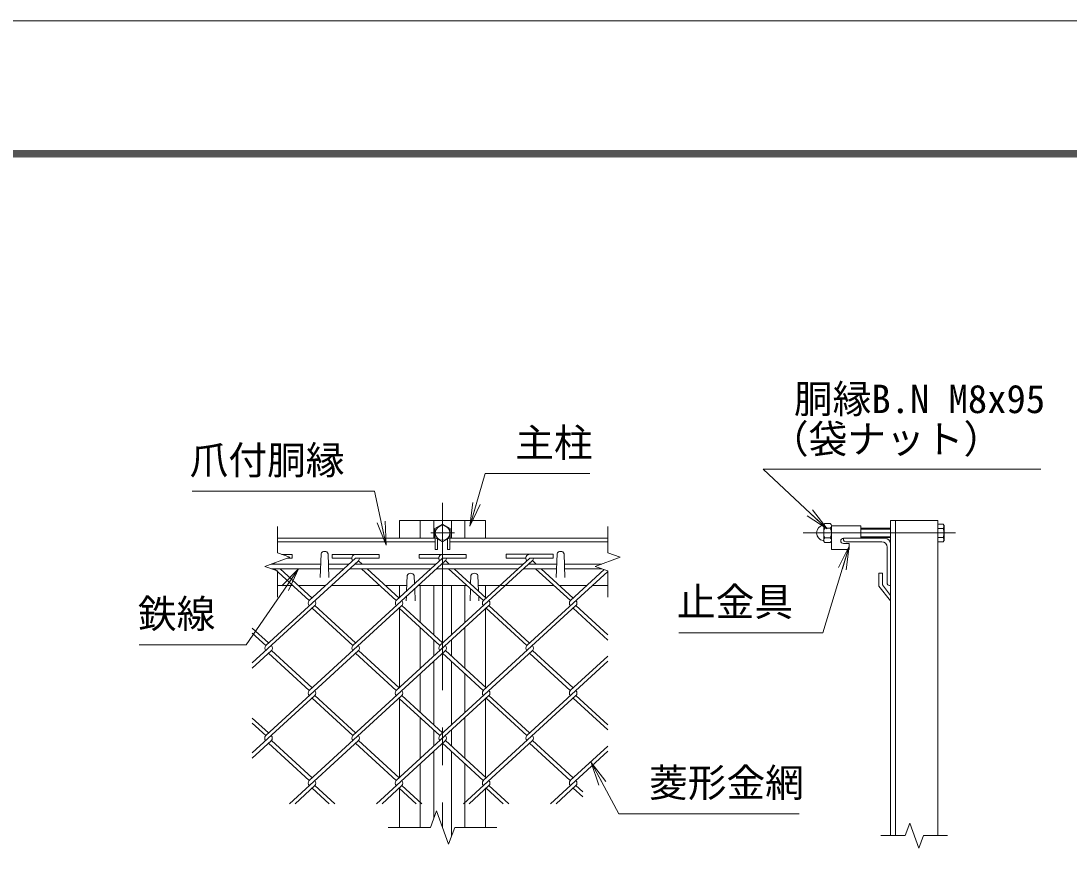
# Model space of a CAD drawing. Units: millimetres, scale not verified. Extents: x -4200 to 4200, y -2970 to 2970.
# Drawn here: x 701 to 2477, y 1543 to 2970 of the extents above; entities that cross this region are included whole.
import ezdxf
from ezdxf.enums import TextEntityAlignment as Align

# ---------------------------------------------------------------- set-up
doc = ezdxf.new("R2010")
doc.units = ezdxf.units.MM
doc.header["$LTSCALE"] = 10
doc.linetypes.add('USER1', pattern=[50.8, 31.75, -6.35, 6.35, -6.35])
for name, color, linetype, lineweight in [('0-0_D-STR1', 1, 'Continuous', 18), ('0-1_D-BMK', 2, 'USER1', 13), ('0-2_D-STR-DIM', 7, 'Continuous', 13), ('0-3_D-STR3', 3, 'Continuous', 13), ('0-7_D-STR-TXT', 7, 'Continuous', 13), ('0-8_0', 7, 'Continuous', 18), ('0-B_D-STR2', 7, 'Continuous', 13), ('0-C_D-TTL', 7, 'Continuous', 18)]:
    doc.layers.add(name, color=color, linetype=linetype, lineweight=lineweight)
doc.styles.add('ＭＳ ゴシック', font='')
doc.styles.get('ＭＳ ゴシック').set_extended_font_data('MS Gothic')

# ---------------------------------------------------------------- blocks, each defined once
blk = doc.blocks.new('_Open')
at = {"layer": '0-8_0'}
blk.add_line((-10, 1.667), (0, 0), dxfattribs=at)
blk.add_lwpolyline([(-10, -1.667), (0, 0), (-10, 0)], dxfattribs=at)

msp = doc.modelspace()

# ---------------------------------------------------------------- linework, layer by layer
at = {"layer": '0-0_D-STR1'}
for p, q in [((1342.47, 2123.43), (1488.47, 2123.43)), ((1342.47, 2093.43), (1342.47, 2123.43)), ((1377.47, 2093.43), (1377.47, 2123.43)), ((1400.47, 2123.43), (1400.47, 2093.43)), ((1430.47, 2123.43), (1430.47, 2093.43)), ((1453.47, 2093.43), (1453.47, 2123.43)), ((1488.47, 2093.43), (1488.47, 2123.43)), ((2174.78, 1589.49), (2174.78, 2123.43)), ((2174.78, 2123.43), (2254.78, 2123.43)), ((2182.78, 1589.49), (2182.78, 2123.43)), ((2254.78, 1589.49), (2254.78, 2123.43)), ((1135.47, 2093.43), (1402.97, 2093.43)), ((1135.47, 2087.43), (1402.97, 2087.43)), ((1427.97, 2093.43), (1695.47, 2093.43)), ((1427.97, 2087.43), (1695.47, 2087.43)), ((2094.78, 2093.43), (2164.78, 2093.43)), ((2094.78, 2091.43), (2094.78, 2093.43)), ((2098.78, 2087.43), (2159.78, 2087.43)), ((2168.78, 2078.43), (2168.78, 2017.43)), ((2174.78, 2083.43), (2174.78, 2013.43)), ((1209.47, 2067.18), (1208.07, 2026.93)), ((1221.47, 2067.18), (1222.87, 2026.93)), ((1609.47, 2067.18), (1608.07, 2026.93)), ((1621.47, 2067.18), (1622.87, 2026.93)), ((1355.47, 2030.19), (1354.55, 2003.73)), ((1367.47, 2030.19), (1367.97, 2016.02)), ((1463.47, 2030.19), (1462.98, 2016.21)), ((1475.47, 2030.19), (1476.39, 2003.93)), ((2154.78, 2034.19), (2154.78, 2012.19)), ((2160.78, 2034.19), (2154.78, 2034.19)), ((2160.78, 2034.19), (2160.78, 2014.43)), ((1135.47, 2013.43), (1161.65, 2013.43)), ((1171.1, 2013.43), (1217.69, 2013.43)), ((1227.16, 2013.43), (1309.11, 2013.43)), ((1318.56, 2013.43), (1354.89, 2013.43)), ((1342.47, 1992.66), (1342.47, 2013.43)), ((1368.25, 2007.82), (1368.97, 1987.19)), ((1456.54, 2013.43), (1374.38, 2013.43)), ((1377.47, 1950.79), (1377.47, 2013.43)), ((1400.47, 2013.43), (1400.47, 1929.71)), ((1430.47, 2013.43), (1430.47, 1929.71)), ((1453.47, 1950.79), (1453.47, 2013.43)), ((1462.69, 2007.8), (1461.97, 1987.19)), ((1603.99, 2013.43), (1476.06, 2013.43)), ((1488.47, 1992.85), (1488.47, 2013.43)), ((1660.05, 2013.43), (1613.47, 2013.43)), ((1695.47, 2013.43), (1669.53, 2013.43)), ((2154.78, 2012.19), (2174.78, 1987.19)), ((2160.78, 2014.43), (2174.78, 1996.34)), ((2172.78, 2013.43), (2174.78, 2013.43)), ((1354.24, 1994.98), (1353.97, 1987.19)), ((1476.7, 1994.96), (1476.97, 1987.19)), ((1342.47, 1840.4), (1342.47, 1974.18)), ((1488.47, 1840.4), (1488.47, 1974.18)), ((1377.47, 1872.47), (1377.47, 1942.11)), ((1453.47, 1872.47), (1453.47, 1942.11)), ((1400.47, 1921.03), (1400.47, 1893.54)), ((1430.47, 1921.03), (1430.47, 1893.54)), ((1400.47, 1884.86), (1400.47, 1777.24)), ((1430.47, 1884.86), (1430.47, 1777.24)), ((1377.47, 1798.31), (1377.47, 1863.79)), ((1453.47, 1798.31), (1453.47, 1863.79)), ((1342.47, 1687.92), (1342.47, 1821.7)), ((1488.47, 1687.92), (1488.47, 1821.7)), ((1377.47, 1719.99), (1377.47, 1789.63)), ((1453.47, 1719.99), (1453.47, 1789.63)), ((1400.47, 1768.55), (1400.47, 1741.06)), ((1430.47, 1768.55), (1430.47, 1741.06)), ((1400.47, 1732.38), (1400.47, 1618.6)), ((1430.47, 1732.38), (1430.47, 1588.26)), ((1377.47, 1603.43), (1377.47, 1711.31)), ((1453.47, 1603.43), (1453.47, 1711.31)), ((1342.47, 1603.43), (1342.47, 1669.22)), ((1488.47, 1603.43), (1488.47, 1669.22))]:
    msp.add_line(p, q, dxfattribs=at)
for centre, radius, start, end in [((2098.78, 2091.43), 4, 180, 270), ((2159.78, 2078.43), 9, 0, 90), ((2164.78, 2083.43), 10, 0, 90), ((1215.47, 2064.68), 6.5, 22.61986, 157.38014), ((1615.47, 2064.68), 6.5, 22.61986, 157.38014), ((1361.47, 2027.69), 6.5, 22.61986, 157.38014), ((1469.47, 2027.69), 6.5, 22.61986, 157.38014), ((2172.78, 2017.43), 4, 180, 270)]:
    msp.add_arc(centre, radius, start, end, dxfattribs=at)
at = {"layer": '0-1_D-BMK'}
for p, q in [((1415.47, 2153.43), (1415.47, 1603.43)), ((1435.47, 2102.43), (1395.47, 2102.43)), ((2026.31, 2102.43), (2284.78, 2102.43))]:
    msp.add_line(p, q, dxfattribs=at)
at = {"layer": '0-2_D-STR-DIM'}
for p, q in [((1135.47, 2113.43), (1135.47, 2068.83)), ((1695.47, 2113.43), (1695.47, 2068.83)), ((1114.33, 2045.74), (1156.61, 2061.13)), ((1156.61, 2061.13), (1135.47, 2068.83)), ((1135.47, 2038.04), (1114.33, 2045.74)), ((1135.47, 2038.04), (1135.47, 1993.43)), ((1695.47, 2038.04), (1695.47, 1993.43)), ((1394.95, 1603.43), (1405.21, 1631.62)), ((1405.21, 1631.62), (1425.73, 1575.24)), ((1394.95, 1603.43), (1323.47, 1603.43)), ((1425.73, 1575.24), (1435.99, 1603.43)), ((1507.47, 1603.43), (1435.99, 1603.43)), ((2207.09, 1610.63), (2199.39, 1589.49)), ((2222.48, 1568.34), (2207.09, 1610.63)), ((2158.28, 1589.49), (2199.39, 1589.49)), ((2230.17, 1589.49), (2222.48, 1568.34)), ((2230.17, 1589.49), (2271.28, 1589.49))]:
    msp.add_line(p, q, dxfattribs=at)
msp.add_lwpolyline([(1695.47, 2038.04), (1674.33, 2045.74), (1716.61, 2061.13), (1695.47, 2068.83)], dxfattribs=at)
at = {"layer": '0-3_D-STR3'}
for p, q in [((2061.28, 2114.9), (2061.28, 2090.21)), ((2061.28, 2114.9), (2061.28, 2090.21)), ((2072.28, 2118.63), (2063.28, 2118.63)), ((2074.28, 2114.9), (2074.28, 2090.21)), ((2074.28, 2114.9), (2074.28, 2090.21)), ((2074.28, 2114.43), (2124.28, 2114.43)), ((2074.28, 2114.43), (2074.28, 2074.43)), ((2124.28, 2114.43), (2124.28, 2093.43)), ((2254.78, 2117.44), (2263.99, 2117.44)), ((2254.78, 2117.44), (2254.78, 2087.42)), ((2265.38, 2115.03), (2263.99, 2117.44)), ((2265.38, 2115.03), (2265.38, 2089.83)), ((2063.28, 2110.53), (2072.28, 2110.53)), ((2174.78, 2110.43), (2124.28, 2110.43)), ((2174.78, 2108.93), (2124.28, 2108.93)), ((2174.78, 2095.93), (2124.28, 2095.93)), ((2254.78, 2109.94), (2263.99, 2109.94)), ((1402.97, 2094.64), (1402.97, 2074.43)), ((1406.97, 2092.33), (1406.97, 2074.43)), ((1423.97, 2092.33), (1423.97, 2074.43)), ((1427.97, 2094.64), (1427.97, 2074.43)), ((2063.28, 2094.33), (2072.28, 2094.33)), ((2072.28, 2086.23), (2063.28, 2086.23)), ((2094.78, 2093.43), (2124.28, 2093.43)), ((2094.78, 2084.43), (2104.28, 2084.43)), ((2104.28, 2084.43), (2104.28, 2074.43)), ((2174.78, 2094.43), (2124.28, 2094.43)), ((2254.78, 2094.93), (2263.99, 2094.93)), ((2254.78, 2087.42), (2263.99, 2087.42)), ((2265.38, 2089.83), (2263.99, 2087.42)), ((1402.97, 2074.43), (1406.97, 2074.43)), ((1423.97, 2074.43), (1427.97, 2074.43)), ((2074.28, 2074.43), (2104.28, 2074.43)), ((1125.15, 2049.68), (1208.86, 2049.68)), ((1222.08, 2049.68), (1257.24, 2049.68)), ((1266.71, 2049.68), (1404.69, 2049.68)), ((1413.93, 2049.68), (1552.15, 2049.68)), ((1561.39, 2049.68), (1608.86, 2049.68)), ((1622.08, 2049.68), (1685.15, 2049.68)), ((1125.49, 2041.68), (1208.58, 2041.68)), ((1222.36, 2041.68), (1248.51, 2041.68)), ((1257.98, 2041.68), (1395.96, 2041.68)), ((1405.2, 2041.68), (1543.42, 2041.68)), ((1552.66, 2041.68), (1608.58, 2041.68)), ((1622.36, 2041.68), (1685.49, 2041.68))]:
    msp.add_line(p, q, dxfattribs=at)
msp.add_lwpolyline([(1428.47, 2109.94), (1415.47, 2117.44), (1402.47, 2109.94), (1402.47, 2094.93), (1415.47, 2087.42), (1428.47, 2094.93)], close=True, dxfattribs=at)
msp.add_circle((1415.47, 2102.43), 12.5, dxfattribs=at)
for centre, radius, start, end in [((2062.28, 2102.43), 13, 97.16806, 262.83194), ((2060.53, 2116.32), 1, 277.16806, 350.16084), ((2066.36, 2114.58), 5.08, 127.21089, 232.78911), ((2069.21, 2114.58), 5.08, 307.21089, 52.78911), ((2258.51, 2113.69), 6.64, 325.61585, 34.38415), ((2078.68, 2102.43), 17.4, 152.26063, 207.73937), ((2056.88, 2102.43), 17.4, 332.26063, 27.73937), ((2240.31, 2102.43), 24.84, 342.4121, 17.5879), ((2060.53, 2088.54), 1, 16.57981, 82.83194), ((2066.38, 2090.28), 5.1, 127.42505, 232.57495), ((2069.18, 2090.28), 5.1, 307.42505, 52.57495), ((2094.78, 2088.93), 4.5, 90, 270), ((2258.51, 2091.18), 6.64, 325.61585, 34.38415)]:
    msp.add_arc(centre, radius, start, end, dxfattribs=at)
at = {"layer": '0-7_D-STR-TXT'}
for points in [[(1665.06, 2202.94), (1487.74, 2202.94), (1462.28, 2115.81)], [(2429.45, 2210.32), (1958.47, 2210.32), (2065.7, 2110.67)], [(990.96, 2173.3), (1300.01, 2173.3), (1319.51, 2083.72)], [(1815.89, 1932.89), (2059.7, 1932.89), (2104.03, 2078.04)], [(901.5, 1912.55), (1082.37, 1912.55), (1170.36, 2040.03)], [(2019.72, 1626.52), (1714.22, 1626.52), (1668.33, 1711.6)]]:
    msp.add_lwpolyline(points, dxfattribs=at)
at = {"layer": '0-B_D-STR2'}
for p, q in [((1143.1, 2066.05), (1160.67, 2066.05)), ((1160.67, 2059.65), (1160.67, 2066.05)), ((1228.12, 2059.65), (1228.12, 2066.05)), ((1228.12, 2066.05), (1308.12, 2066.05)), ((1308.12, 2059.65), (1308.12, 2066.05)), ((1375.58, 2059.65), (1375.58, 2066.05)), ((1375.58, 2066.05), (1455.58, 2066.05)), ((1455.58, 2059.65), (1455.58, 2066.05)), ((1523.14, 2059.75), (1523.14, 2066.15)), ((1523.14, 2066.15), (1603.14, 2066.15)), ((1603.14, 2059.75), (1603.14, 2066.15)), ((1272.86, 2055.31), (1115.94, 1911.52)), ((1131.55, 2049.68), (1129.73, 2051.34)), ((1152.55, 2059.65), (1160.67, 2059.65)), ((1268.12, 2059.65), (1189.66, 1987.75)), ((1228.12, 2059.65), (1261.7, 2059.65)), ((1420.2, 2055.42), (1263.28, 1911.63)), ((1268.12, 2059.65), (1308.12, 2059.65)), ((1269.53, 2049.68), (1268.12, 2050.97)), ((1279.01, 2049.68), (1272.86, 2055.31)), ((1415.58, 2059.65), (1337.11, 1987.75)), ((1375.58, 2059.65), (1409.15, 2059.65)), ((1567.65, 2055.42), (1410.73, 1911.63)), ((1416.99, 2049.68), (1415.46, 2051.08)), ((1415.58, 2059.65), (1455.58, 2059.65)), ((1426.46, 2049.68), (1420.2, 2055.42)), ((1563.14, 2059.75), (1484.57, 1987.75)), ((1523.14, 2059.75), (1556.72, 2059.75)), ((1564.44, 2049.68), (1562.91, 2051.08)), ((1563.14, 2059.75), (1603.14, 2059.75)), ((1573.92, 2049.68), (1567.65, 2055.42)), ((1189.66, 1987.75), (1130.81, 2041.68)), ((1194.39, 1992.09), (1140.28, 2041.68)), ((1337.11, 1987.75), (1278.26, 2041.68)), ((1341.85, 1992.09), (1287.74, 2041.68)), ((1484.57, 1987.75), (1425.72, 2041.68)), ((1489.31, 1992.09), (1435.19, 2041.68)), ((1695.47, 2037.21), (1558.3, 1911.51)), ((1632.02, 1987.75), (1573.17, 2041.68)), ((1636.76, 1992.09), (1582.65, 2041.68)), ((1689.34, 2040.27), (1632.02, 1987.75)), ((1199.02, 1979.19), (1092.97, 1882.01)), ((1346.47, 1979.18), (1189.55, 1835.39)), ((1263.28, 1911.63), (1194.29, 1974.85)), ((1268.02, 1915.97), (1199.02, 1979.19)), ((1493.92, 1979.18), (1337.01, 1835.39)), ((1410.73, 1911.63), (1341.74, 1974.85)), ((1415.47, 1915.97), (1346.48, 1979.19)), ((1641.38, 1979.18), (1484.46, 1835.39)), ((1558.3, 1911.51), (1489.19, 1974.84)), ((1563.03, 1915.85), (1493.92, 1979.18)), ((1695.47, 1920.93), (1636.64, 1974.84)), ((1695.47, 1929.61), (1641.38, 1979.18)), ((1120.56, 1915.97), (1092.97, 1941.25)), ((1115.82, 1911.63), (1092.97, 1932.57)), ((1125.3, 1902.95), (1092.97, 1873.33)), ((1272.75, 1902.95), (1115.82, 1759.15)), ((1194.29, 1839.73), (1125.3, 1902.95)), ((1420.21, 1902.95), (1263.28, 1759.15)), ((1341.74, 1839.73), (1272.75, 1902.95)), ((1567.65, 1902.94), (1410.73, 1759.15)), ((1489.2, 1839.73), (1420.21, 1902.95)), ((1636.64, 1839.72), (1567.65, 1902.94)), ((1189.55, 1835.39), (1120.56, 1898.61)), ((1337.01, 1835.39), (1268.02, 1898.61)), ((1484.46, 1835.39), (1415.47, 1898.61)), ((1695.47, 1884.95), (1558.19, 1759.15)), ((1631.91, 1835.38), (1563.33, 1898.22)), ((1695.47, 1893.63), (1631.91, 1835.38)), ((1199.02, 1826.71), (1092.97, 1729.53)), ((1346.48, 1826.71), (1189.55, 1682.91)), ((1263.28, 1759.15), (1194.29, 1822.37)), ((1268.02, 1763.49), (1199.02, 1826.71)), ((1493.94, 1826.71), (1337.01, 1682.91)), ((1410.73, 1759.15), (1342.16, 1821.99)), ((1415.47, 1763.49), (1346.48, 1826.71)), ((1641.38, 1826.7), (1484.46, 1682.91)), ((1558.19, 1759.15), (1489.2, 1822.37)), ((1562.93, 1763.49), (1493.94, 1826.71)), ((1695.47, 1768.45), (1636.64, 1822.36)), ((1695.47, 1777.13), (1641.38, 1826.7)), ((1120.56, 1763.49), (1092.97, 1788.77)), ((1115.82, 1759.15), (1092.97, 1780.09)), ((1125.3, 1750.47), (1092.97, 1720.85)), ((1189.55, 1682.91), (1120.56, 1746.13)), ((1194.29, 1687.25), (1125.3, 1750.47)), ((1272.75, 1750.47), (1155.94, 1643.43)), ((1337.01, 1682.91), (1268.02, 1746.13)), ((1341.74, 1687.25), (1272.75, 1750.47)), ((1420.21, 1750.47), (1303.4, 1643.43)), ((1484.46, 1682.91), (1415.47, 1746.13)), ((1489.2, 1687.25), (1420.21, 1750.47)), ((1567.66, 1750.47), (1450.85, 1643.43)), ((1631.92, 1682.91), (1562.93, 1746.13)), ((1636.65, 1687.25), (1567.66, 1750.47)), ((1695.47, 1741.15), (1631.92, 1682.91)), ((1695.47, 1732.47), (1598.31, 1643.43)), ((1199.02, 1674.23), (1165.42, 1643.43)), ((1223.16, 1643.43), (1194.29, 1669.89)), ((1232.63, 1643.43), (1199.02, 1674.23)), ((1346.48, 1674.23), (1312.87, 1643.43)), ((1370.61, 1643.43), (1341.74, 1669.89)), ((1380.09, 1643.43), (1346.48, 1674.23)), ((1493.94, 1674.23), (1460.33, 1643.43)), ((1518.07, 1643.43), (1489.2, 1669.89)), ((1527.54, 1643.43), (1493.94, 1674.23)), ((1641.39, 1674.23), (1607.78, 1643.43)), ((1652.97, 1654.94), (1636.65, 1669.89)), ((1652.97, 1663.62), (1641.39, 1674.23))]:
    msp.add_line(p, q, dxfattribs=at)
for centre, start, end in [((1268.12, 2059.65), 95, 222.5), ((1415.58, 2059.65), 85, 222.5), ((1563.14, 2059.75), 85, 222.5), ((1268.12, 2059.65), 317.5, 0), ((1415.58, 2059.65), 317.5, 0), ((1563.03, 2059.65), 317.5, 0.89905), ((1194.39, 1983.41), 137.5, 222.5), ((1194.39, 1983.41), 317.5, 42.5), ((1341.85, 1983.41), 137.5, 222.5), ((1341.85, 1983.41), 317.5, 42.5), ((1489.31, 1983.41), 137.5, 222.5), ((1489.31, 1983.41), 317.5, 42.5), ((1636.76, 1983.41), 137.5, 222.5), ((1636.76, 1983.41), 317.5, 42.5), ((1120.67, 1907.17), 137.5, 222.5), ((1120.67, 1907.17), 317.5, 42.5), ((1268.12, 1907.17), 137.5, 222.5), ((1268.12, 1907.17), 317.5, 42.5), ((1415.58, 1907.17), 137.5, 222.5), ((1415.58, 1907.17), 317.5, 42.5), ((1563.03, 1907.17), 137.5, 222.5), ((1563.03, 1907.17), 317.5, 42.5), ((1194.29, 1831.05), 137.5, 222.5), ((1194.29, 1831.05), 317.5, 42.5), ((1341.74, 1831.05), 137.5, 222.5), ((1341.74, 1831.05), 317.5, 42.5), ((1489.31, 1830.93), 137.5, 222.5), ((1489.31, 1830.93), 317.5, 42.5), ((1636.76, 1830.93), 137.5, 222.5), ((1636.76, 1830.93), 317.5, 42.5), ((1120.55, 1754.8), 137.5, 222.5), ((1120.55, 1754.8), 317.5, 42.5), ((1268, 1754.8), 137.5, 222.5), ((1268, 1754.8), 317.5, 42.5), ((1415.46, 1754.8), 137.5, 222.5), ((1415.46, 1754.8), 317.5, 42.5), ((1562.91, 1754.8), 137.5, 222.5), ((1562.91, 1754.8), 317.5, 42.5), ((1194.29, 1678.57), 137.5, 222.5), ((1194.29, 1678.57), 317.5, 42.5), ((1341.74, 1678.57), 137.5, 222.5), ((1341.74, 1678.57), 317.5, 42.5), ((1489.31, 1678.45), 137.5, 222.5), ((1489.31, 1678.45), 317.5, 42.5), ((1636.76, 1678.45), 137.5, 222.5), ((1636.76, 1678.45), 317.5, 42.5)]:
    msp.add_arc(centre, 6.42, start, end, dxfattribs=at)
at = {"layer": '0-C_D-TTL', "color": 2}
msp.add_lwpolyline([(-4200, 2970), (4200, 2970), (4200, -2970), (-4200, -2970)], close=True, dxfattribs=at)
at = {"layer": '0-C_D-TTL'}
for points in [[(-3930, 2750), (3930, 2750), (3930, -2750), (-3930, -2750)], [(-3927.5, 2747.5), (3927.5, 2747.5), (3927.5, -2747.5), (-3927.5, -2747.5)], [(-3925, 2745), (3925, 2745), (3925, -2745), (-3925, -2745)], [(-3922.5, 2742.5), (3922.5, 2742.5), (3922.5, -2742.5), (-3922.5, -2742.5)], [(-3920, 2740), (3920, 2740), (3920, -2740), (-3920, -2740)]]:
    msp.add_lwpolyline(points, close=True, dxfattribs=at)

# ---------------------------------------------------------------- block references
at = {"layer": '0-7_D-STR-TXT', "xscale": 4, "yscale": 4}
for p, rotation in [((1461.72, 2113.89), 253.7123), ((2067.17, 2109.31), 317.09684), ((1319.93, 2081.77), 282.27872), ((2104.61, 2079.95), 73.01941), ((1171.5, 2041.68), 55.3852), ((1667.38, 1713.36), 118.34149)]:
    msp.add_blockref('_Open', p, dxfattribs=dict(at, rotation=rotation))

# ---------------------------------------------------------------- texts
at = {"layer": '0-7_D-STR-TXT', "style": 'ＭＳ ゴシック'}
for s, p in [('胴縁B.N M8x95', (2010.92, 2291.05)), ('（袋ナット）', (1970.31, 2223.16)), ('主柱', (1538.66, 2216.67)), ('爪付胴縁', (986.9, 2187.28)), ('止金具', (1812.59, 1947.12)), ('鉄線', (899.21, 1926.91)), ('菱形金網', (1765.4, 1640.76))]:
    msp.add_text(s, height=48.09, dxfattribs=at).set_placement(p, align=Align.BOTTOM_LEFT)

doc.saveas('drawing.dxf')
